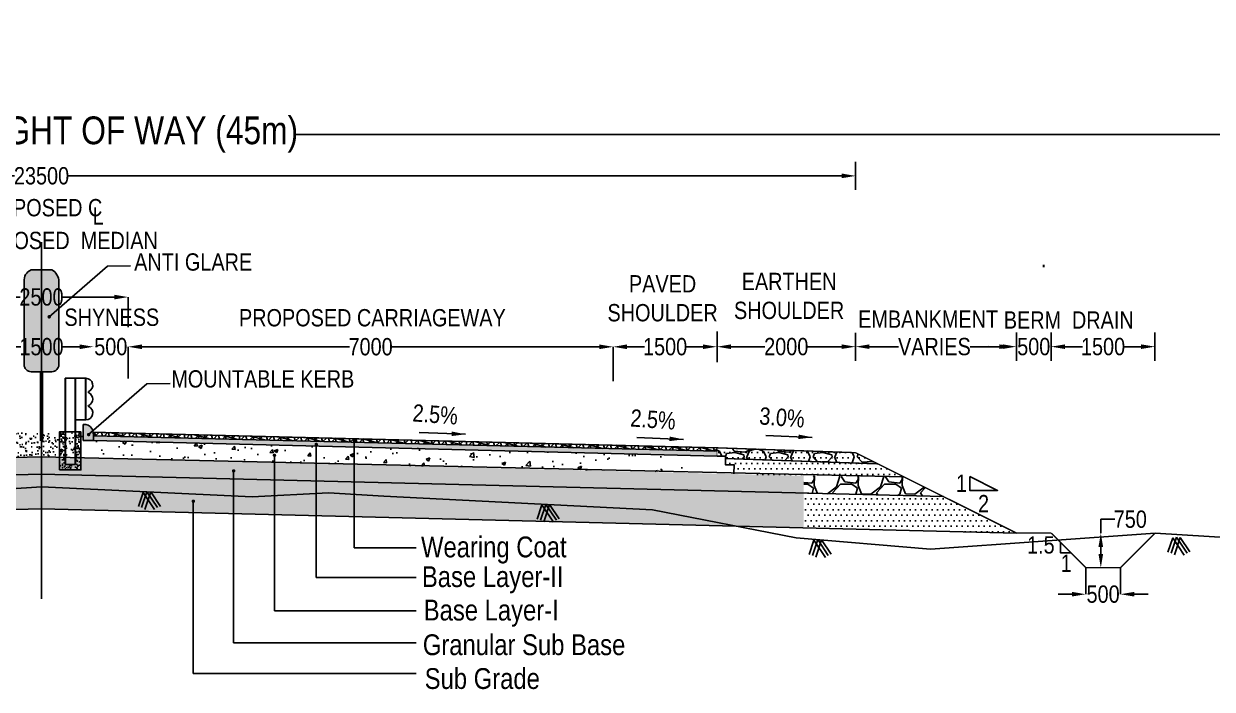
# Model space of a CAD drawing. Header units: millimetres. Extents: x 207528 to 778454, y -364692 to 101323.
# Drawn here: x 408844 to 425997, y 52941 to 62546 of the extents above; entities that cross this region are included whole.
import ezdxf

# ---------------------------------------------------------------- set-up
doc = ezdxf.new("R2010")
doc.units = ezdxf.units.MM
doc.linetypes.add('CENTER2', pattern=[28.575, 19.05, -3.175, 3.175, -3.175])
for name, color, linetype in [('Dim', 253, 'Continuous'), ('Dimension', 253, 'Continuous'), ('hatch', 253, 'Continuous')]:
    doc.layers.add(name, color=color, linetype=linetype)
doc.styles.add('Arin', font='ARIALN.TTF')
doc.styles.add('DIM', font='ARIALN.TTF', dxfattribs={"height": 250})
doc.styles.add('STRIP PLAN STYLE', font='ARIALN.TTF')
doc.dimstyles.new('DIM', dxfattribs={"dimtxt": 250, "dimasz": 200, "dimexe": 0.18, "dimexo": 0.0625, "dimgap": 0.09, "dimtad": 0, "dimtih": 1, "dimtoh": 1, "dimdec": 0, "dimzin": 0, "dimdsep": 46, "dimtxsty": 'DIM', "dimcen": 0.09, "dimclrd": 256, "dimclrt": 7, "dimadec": 0, "dimazin": 0, "dimtfac": 1, "dimtdec": 0, "dimtofl": 0, "dimtmove": 0, "dimatfit": 3, "dimfxl": 1, "dimtolj": 1, "dimtzin": 0, "dimarcsym": 0})
doc.dimstyles.new('new', dxfattribs={"dimtxt": 150, "dimasz": 150, "dimexe": 100, "dimexo": 0.1, "dimgap": 0.09, "dimtad": 0, "dimtih": 1, "dimtoh": 1, "dimdec": 0, "dimzin": 0, "dimdsep": 46, "dimtxsty": 'DIM', "dimcen": 0.09, "dimclrd": 256, "dimclrt": 252, "dimadec": 0, "dimazin": 0, "dimtfac": 1, "dimtdec": 0, "dimtofl": 0, "dimtmove": 0, "dimatfit": 3, "dimfxl": 1, "dimtolj": 1, "dimtzin": 0, "dimlwd": -1, "dimarcsym": 0})
pattern_1 = [(228.012788, (333709.134, -10397.99), (-5080, -5715), [85.4304, -8457.621]), (184.96974, (333651.984, -10461.49), (7619.999997, 635.000036), [146.6012, -14513.5122]), (132.510447, (333505.934, -10474.19), (6350.000003, -6984.999998), [103.3704, -10233.6807]), (267.27369, (333258.284, -10632.94), (635.000001, 12700), [133.501, -13216.6094]), (292.833654, (333251.934, -10766.29), (-3175, 7620), [130.9084, -12959.952]), (357.27369, (333302.734, -10886.94), (-12700, 635.000001), [133.501, -13216.6094]), (37.69424, (333436.084, -10893.289), (-8254.9999996, -6350.0000005), [176.5484, -17478.2788]), (72.255328, (333575.784, -10785.339), (4445.000001, 13969.9999996), [166.68, -16501.314]), (121.429566, (333626.584, -10626.59), (-5080.000001, 8254.9999996), [133.9532, -13261.3864]), (175.23636, (333556.734, -10512.29), (6985, -635), [152.9283, -7493.4842]), (222.397438, (333404.334, -10499.589), (-7619.9999998, -6985.0000003), [197.7695, -19579.193]), (138.814075, (333886.934, -10639.29), (-4445, 3810), [67.501, -6682.6415]), (171.469234, (333836.134, -10594.84), (8255, -1269.999999), [128.4205, -12713.6597]), (225, (333709.13, -10575.8), (-9e-14, -635), [89.8023, -808.2233]), (203.19859, (333664.68, -10499.59), (3175, 1270), [48.3603, -4787.6556]), (291.80141, (333620.23, -10518.64), (-635, 1905), [68.3914, -3351.1882]), (30.96376, (333645.63, -10582.14), (1905, 1270), [111.08, -3591.5745]), (161.56505, (333740.88, -10524.99), (1270, -635), [80.3218, -1927.7245]), (16.38954, (333251.934, -10518.64), (6350, 1905), [112.522, -11139.7067]), (70.346176, (333359.884, -10486.89), (-2540, -6985), [94.3997, -9345.554]), (293.19859, (333740.88, -10397.99), (-1270, 3175), [96.72, -4739.296]), (343.61046, (333778.984, -10486.89), (-6350, 1905), [112.522, -11139.7067]), (339.443955, (333251.934, -10912.34), (-3175, 1270), [108.5088, -5316.9336]), (294.77514, (333353.534, -10950.44), (-3175.000004, 6984.999998), [90.918, -9000.8983]), (66.80141, (333747.23, -11032.99), (1270, 3175), [96.72, -4739.296]), (17.354025, (333785.334, -10944.09), (-8255, -2540), [106.4457, -10538.094]), (69.443955, (333436.084, -11032.99), (-1270, -3175), [54.2544, -5371.188]), (101.30993, (333709.13, -11032.99), (-635, 2540), [32.3787, -3205.4987]), (165.96376, (333702.78, -11001.24), (1905, -635), [130.9084, -2487.2636]), (186.009006, (333575.784, -10969.49), (6350, 635), [121.3167, -12010.3412]), (303.69007, (333645.63, -10639.29), (-635, 1270), [91.581, -2197.944]), (353.157227, (333696.434, -10715.49), (10795, -1269.9999994), [159.8892, -15829.0023]), (60.945396, (333855.184, -10734.54), (-2540, -4445), [65.377, -6472.348]), (90, (333886.93, -10677.4), (-635, 635), [38.1, -596.9]), (120.256437, (333563.084, -10950.44), (2540, -4445), [88.2167, -8733.4852]), (48.012787, (333518.634, -10874.24), (5080, 5715), [170.8607, -8372.1905]), (0, (333632.93, -10747.24), (635, 635), [165.1, -469.9]), (325.304846, (333798.034, -10747.24), (6350.000002, -4444.999997), [100.4024, -9939.8292]), (254.0546, (333880.58, -10804.39), (-635, -2540), [92.4573, -4530.4125]), (207.645975, (333855.184, -10893.29), (-12065.0000004, -6349.999999), [150.5363, -14903.116]), (175.42608, (333721.834, -10963.14), (-8255, 635), [159.2574, -15766.4616])]
pattern_2 = [(0, (333251.934, -11032.99), (39.6875, 79.375), [0, -79.375])]

# ---------------------------------------------------------------- blocks, each defined once
blk = doc.blocks.new('*D247')
at = {"layer": 'Defpoints', "color": 0, "transparency": 16777216}
for p in [(410350, 58601), (407850, 58165), (410350, 58165)]:
    blk.add_point(p, dxfattribs=at)
at = {"layer": 'Dim', "color": 0, "lineweight": -2, "transparency": 16777216}
for p, q in [((407850, 58166), (407850, 58601)), ((410350, 58166), (410350, 58601))]:
    blk.add_line(p, q, dxfattribs=at)
at = {"layer": 'Dim', "lineweight": -2, "transparency": 16777216}
for p, q in [((408050, 58601), (408792, 58601)), ((410150, 58601), (409407, 58601))]:
    blk.add_line(p, q, dxfattribs=at)
at = {"layer": 'Dim', "transparency": 16777216}
for points in [[(408050, 58634), (408050, 58567), (407850, 58601)], [(410150, 58634), (410150, 58567), (410350, 58601)]]:
    blk.add_solid(points, dxfattribs=at)
at = {"layer": 'Dim', "color": 7, "transparency": 16777216, "insert": (409100, 58601), "char_height": 250, "attachment_point": 5, "style": 'DIM'}
blk.add_mtext('\\A1;2500', dxfattribs=at)
blk = doc.blocks.new('*D248')
at = {"layer": 'Defpoints', "color": 0, "transparency": 16777216}
for p in [(431600, 60947), (386600, 58708), (431600, 58828)]:
    blk.add_point(p, dxfattribs=at)
at = {"layer": 'Dim', "color": 0, "lineweight": -2, "transparency": 16777216}
for p, q in [((386600, 58708), (386600, 60947)), ((431600, 58828), (431600, 60947))]:
    blk.add_line(p, q, dxfattribs=at)
at = {"layer": 'Dim', "lineweight": -2, "transparency": 16777216}
for p, q in [((386800, 60947), (405427, 60947)), ((431400, 60947), (412773, 60947))]:
    blk.add_line(p, q, dxfattribs=at)
at = {"layer": 'Dim', "transparency": 16777216}
for points in [[(386800, 60980), (386800, 60914), (386600, 60947)], [(431400, 60980), (431400, 60914), (431600, 60947)]]:
    blk.add_solid(points, dxfattribs=at)
at = {"layer": 'Dim', "color": 7, "transparency": 16777216, "insert": (409100, 60947), "char_height": 400, "attachment_point": 5, "style": 'STRIP PLAN STYLE'}
blk.add_mtext('\\A1;PROPOSED RIGHT OF WAY (45m)', dxfattribs=at)
blk = doc.blocks.new('*D232')
at = {"layer": 'Defpoints', "color": 0, "transparency": 16777216}
for p in [(417350, 57883), (418849, 57884), (418849, 57884)]:
    blk.add_point(p, dxfattribs=at)
at = {"layer": 'Dim', "color": 0, "lineweight": -2, "transparency": 16777216}
for p, q in [((417350, 57883), (417350, 57883)), ((418849, 57884), (418849, 57884))]:
    blk.add_line(p, q, dxfattribs=at)
at = {"layer": 'Dim', "lineweight": -2, "transparency": 16777216}
for p, q in [((417550, 57883), (417803, 57884)), ((418649, 57884), (418396, 57884))]:
    blk.add_line(p, q, dxfattribs=at)
at = {"layer": 'Dim', "transparency": 16777216}
for points in [[(417550, 57917), (417550, 57850), (417350, 57883)], [(418649, 57917), (418649, 57851), (418849, 57884)]]:
    blk.add_solid(points, dxfattribs=at)
at = {"layer": 'Dim', "color": 7, "transparency": 16777216, "insert": (418100, 57884), "char_height": 250, "attachment_point": 5, "style": 'DIM'}
blk.add_mtext('\\A1;1500', dxfattribs=at)
blk = doc.blocks.new('*D233')
at = {"layer": 'Defpoints', "color": 0, "transparency": 16777216}
for p in [(418849, 57884), (420849, 57885), (420849, 57885)]:
    blk.add_point(p, dxfattribs=at)
at = {"layer": 'Dim', "color": 0, "lineweight": -2, "transparency": 16777216}
for p, q in [((418849, 57884), (418849, 57884)), ((420849, 57885), (420849, 57885))]:
    blk.add_line(p, q, dxfattribs=at)
at = {"layer": 'Dim', "lineweight": -2, "transparency": 16777216}
for p, q in [((419049, 57884), (419542, 57884)), ((420649, 57885), (420157, 57885))]:
    blk.add_line(p, q, dxfattribs=at)
at = {"layer": 'Dim', "transparency": 16777216}
for points in [[(419049, 57918), (419049, 57851), (418849, 57884)], [(420649, 57918), (420649, 57852), (420849, 57885)]]:
    blk.add_solid(points, dxfattribs=at)
at = {"layer": 'Dim', "color": 7, "transparency": 16777216, "insert": (419849, 57885), "char_height": 250, "attachment_point": 5, "style": 'DIM'}
blk.add_mtext('\\A1;2000', dxfattribs=at)
blk = doc.blocks.new('*D234')
at = {"layer": 'Defpoints', "color": 0, "transparency": 16777216}
for p in [(417350, 57883), (410350, 57424), (417350, 57386)]:
    blk.add_point(p, dxfattribs=at)
at = {"layer": 'Dim', "color": 0, "lineweight": -2, "transparency": 16777216}
for p, q in [((410350, 57424), (410350, 57883)), ((417350, 57386), (417350, 57883))]:
    blk.add_line(p, q, dxfattribs=at)
at = {"layer": 'Dim', "lineweight": -2, "transparency": 16777216}
for p, q in [((410550, 57883), (413545, 57883)), ((417150, 57883), (414155, 57883))]:
    blk.add_line(p, q, dxfattribs=at)
at = {"layer": 'Dim', "transparency": 16777216}
for points in [[(410550, 57917), (410550, 57850), (410350, 57883)], [(417150, 57917), (417150, 57850), (417350, 57883)]]:
    blk.add_solid(points, dxfattribs=at)
at = {"layer": 'Dim', "color": 7, "transparency": 16777216, "insert": (413850, 57883), "char_height": 250, "attachment_point": 5, "style": 'DIM'}
blk.add_mtext('\\A1;7000', dxfattribs=at)
blk = doc.blocks.new('*D235')
at = {"layer": 'Defpoints', "color": 0, "transparency": 16777216}
for p in [(409850, 57884), (409850, 57697), (410350, 57697)]:
    blk.add_point(p, dxfattribs=at)
at = {"layer": 'Dim', "lineweight": -2, "transparency": 16777216}
for p, q in [((409650, 57884), (409450, 57884)), ((410550, 57884), (410750, 57884))]:
    blk.add_line(p, q, dxfattribs=at)
at = {"layer": 'Dim', "color": 0, "lineweight": -2, "transparency": 16777216}
for p, q in [((409850, 57882), (409850, 57884)), ((410350, 57882), (410350, 57884))]:
    blk.add_line(p, q, dxfattribs=at)
at = {"layer": 'Dim', "transparency": 16777216}
for points in [[(409650, 57917), (409650, 57850), (409850, 57884)], [(410550, 57917), (410550, 57850), (410350, 57884)]]:
    blk.add_solid(points, dxfattribs=at)
at = {"layer": 'Dim', "color": 7, "transparency": 16777216, "insert": (410100, 57884), "char_height": 250, "attachment_point": 5, "style": 'DIM'}
blk.add_mtext('\\A1;500', dxfattribs=at)
blk = doc.blocks.new('*D236')
at = {"layer": 'Defpoints', "color": 0, "transparency": 16777216}
for p in [(420850, 60350), (397350, 56964), (420850, 56964)]:
    blk.add_point(p, dxfattribs=at)
at = {"layer": 'Dim', "color": 0, "lineweight": -2, "transparency": 16777216}
for p, q in [((397350, 60349), (397350, 60351)), ((420850, 60349), (420850, 60351))]:
    blk.add_line(p, q, dxfattribs=at)
at = {"layer": 'Dim', "lineweight": -2, "transparency": 16777216}
for p, q in [((397550, 60350), (408712, 60350)), ((420650, 60350), (409487, 60350))]:
    blk.add_line(p, q, dxfattribs=at)
at = {"layer": 'Dim', "transparency": 16777216}
for points in [[(397550, 60384), (397550, 60317), (397350, 60350)], [(420650, 60384), (420650, 60317), (420850, 60350)]]:
    blk.add_solid(points, dxfattribs=at)
at = {"layer": 'Dim', "color": 7, "transparency": 16777216, "insert": (409100, 60350), "char_height": 250, "attachment_point": 5, "style": 'DIM'}
blk.add_mtext('\\A1;23500', dxfattribs=at)
blk = doc.blocks.new('*D238')
at = {"layer": 'Defpoints', "color": 0, "transparency": 16777216}
for p in [(408350, 57884), (408350, 57698), (409850, 57697)]:
    blk.add_point(p, dxfattribs=at)
at = {"layer": 'Dim', "color": 0, "lineweight": -2, "transparency": 16777216}
for p, q in [((408350, 57883), (408350, 57885)), ((409850, 57882), (409850, 57884))]:
    blk.add_line(p, q, dxfattribs=at)
at = {"layer": 'Dim', "lineweight": -2, "transparency": 16777216}
for p, q in [((408550, 57884), (408804, 57884)), ((409650, 57884), (409396, 57884))]:
    blk.add_line(p, q, dxfattribs=at)
at = {"layer": 'Dim', "transparency": 16777216}
for points in [[(408550, 57918), (408550, 57851), (408350, 57884)], [(409650, 57917), (409650, 57850), (409850, 57884)]]:
    blk.add_solid(points, dxfattribs=at)
at = {"layer": 'Dim', "color": 7, "transparency": 16777216, "insert": (409100, 57884), "char_height": 250, "attachment_point": 5, "style": 'DIM'}
blk.add_mtext('\\A1;1500', dxfattribs=at)
blk = doc.blocks.new('*D258')
at = {"layer": 'Defpoints', "color": 0, "transparency": 16777216}
for p in [(424172, 54694), (424672, 54694), (424172, 54312)]:
    blk.add_point(p, dxfattribs=at)
at = {"layer": 'Dim', "color": 0, "lineweight": -2, "transparency": 16777216}
for p, q in [((424172, 54694), (424172, 54312)), ((424672, 54694), (424672, 54312))]:
    blk.add_line(p, q, dxfattribs=at)
at = {"layer": 'Dim', "lineweight": -2, "transparency": 16777216}
for p, q in [((423972, 54312), (423772, 54312)), ((424872, 54312), (425072, 54312))]:
    blk.add_line(p, q, dxfattribs=at)
at = {"layer": 'Dim', "transparency": 16777216}
for points in [[(423972, 54346), (423972, 54279), (424172, 54312)], [(424872, 54346), (424872, 54279), (424672, 54312)]]:
    blk.add_solid(points, dxfattribs=at)
at = {"layer": 'Dim', "color": 7, "transparency": 16777216, "insert": (424422, 54312), "char_height": 250, "attachment_point": 5, "style": 'DIM'}
blk.add_mtext('\\A1;500', dxfattribs=at)
blk = doc.blocks.new('*D250')
at = {"layer": 'Defpoints', "color": 0, "transparency": 16777216}
for p in [(423671, 57885), (425171, 57885), (425171, 57885)]:
    blk.add_point(p, dxfattribs=at)
at = {"layer": 'Dim', "color": 0, "lineweight": -2, "transparency": 16777216}
for p, q in [((423671, 57885), (423671, 57885)), ((425171, 57885), (425171, 57885))]:
    blk.add_line(p, q, dxfattribs=at)
at = {"layer": 'Dim', "lineweight": -2, "transparency": 16777216}
for p, q in [((423871, 57885), (424124, 57885)), ((424971, 57885), (424717, 57885))]:
    blk.add_line(p, q, dxfattribs=at)
at = {"layer": 'Dim', "transparency": 16777216}
for points in [[(423871, 57918), (423871, 57852), (423671, 57885)], [(424971, 57918), (424971, 57852), (425171, 57885)]]:
    blk.add_solid(points, dxfattribs=at)
at = {"layer": 'Dim', "color": 7, "transparency": 16777216, "insert": (424421, 57885), "char_height": 250, "attachment_point": 5, "style": 'DIM'}
blk.add_mtext('\\A1;1500', dxfattribs=at)
blk = doc.blocks.new('*D252')
at = {"layer": 'Defpoints', "color": 0, "transparency": 16777216}
for p in [(420849, 57885), (423124, 57885), (423124, 57885)]:
    blk.add_point(p, dxfattribs=at)
at = {"layer": 'Dim', "color": 0, "lineweight": -2, "transparency": 16777216}
for p, q in [((420849, 57885), (420849, 57885)), ((423124, 57885), (423124, 57885))]:
    blk.add_line(p, q, dxfattribs=at)
at = {"layer": 'Dim', "lineweight": -2, "transparency": 16777216}
for p, q in [((421049, 57885), (421470, 57885)), ((422924, 57885), (422504, 57885))]:
    blk.add_line(p, q, dxfattribs=at)
at = {"layer": 'Dim', "transparency": 16777216}
for points in [[(421049, 57918), (421049, 57852), (420849, 57885)], [(422924, 57918), (422924, 57852), (423124, 57885)]]:
    blk.add_solid(points, dxfattribs=at)
at = {"layer": 'Dim', "color": 7, "transparency": 16777216, "insert": (421987, 57885), "char_height": 250, "attachment_point": 5, "style": 'DIM'}
blk.add_mtext('\\A1;VARIES', dxfattribs=at)
blk = doc.blocks.new('*D253')
at = {"layer": 'Defpoints', "color": 0, "transparency": 16777216}
for p in [(423171, 57885), (423171, 57885), (423671, 57885)]:
    blk.add_point(p, dxfattribs=at)
at = {"layer": 'Dimension', "lineweight": -2, "transparency": 16777216}
for p, q in [((422971, 57885), (422771, 57886)), ((423871, 57885), (424071, 57885))]:
    blk.add_line(p, q, dxfattribs=at)
at = {"layer": 'Dimension', "color": 0, "lineweight": -2, "transparency": 16777216}
for p, q in [((423171, 57885), (423171, 57885)), ((423671, 57885), (423671, 57885))]:
    blk.add_line(p, q, dxfattribs=at)
at = {"layer": 'Dimension', "transparency": 16777216}
for points in [[(422971, 57919), (422971, 57852), (423171, 57885)], [(423871, 57918), (423871, 57852), (423671, 57885)]]:
    blk.add_solid(points, dxfattribs=at)
at = {"layer": 'Dimension', "color": 7, "transparency": 16777216, "insert": (423421, 57885), "char_height": 250, "attachment_point": 5, "style": 'DIM'}
blk.add_mtext('\\A1;500', dxfattribs=at)
blk = doc.blocks.new('thrie pole')
at = {"true_color": 0x939598}
h = blk.add_hatch(dxfattribs=at)
h.set_pattern_fill('AR-CONC', color=252, scale=0.7)
h.paths.add_polyline_path([(1314319, 54509), (1314169, 54509), (1314169, 54977), (1314089, 54977), (1314089, 54429), (1314399, 54429), (1314399, 54977), (1314319, 54977)])
for points in [[(1314019, 55151), (1314019, 55751)], [(1314019, 55351), (1314019, 55751)], [(1314019, 55751), (1314319, 55751)], [(1314024, 55151), (1314024, 55751)], [(1314024, 55351), (1314024, 55751)], [(1314169, 54509), (1314169, 55751)], [(1314174, 54509), (1314174, 55751)], [(1314314, 54509), (1314314, 55751)], [(1314319, 54509), (1314319, 55751)], [(1314169, 55151), (1314019, 55151)], [(1314174, 54509), (1314169, 54509)], [(1314169, 54509), (1314319, 54509)]]:
    blk.add_lwpolyline(points)
blk.add_lwpolyline([(1314399, 54429), (1314089, 54429), (1314089, 54977), (1314399, 54977)], close=True)
for centre, radius, start, end in [((1314019, 55651), 100, 90, 245.38), ((1314019, 55451), 100, 114.62, 245.38), ((1313973, 55551), 10, 294.62, 65.38), ((1314019, 55251), 100, 114.62, 270), ((1313973, 55351), 10, 294.62, 65.38)]:
    blk.add_arc(centre, radius, start, end)
blk = doc.blocks.new('*D308')
at = {"lineweight": -2, "transparency": 16777216}
for p, q in [((424389, 55194), (424389, 55394)), ((424389, 55394), (424589, 55394)), ((424389, 54894), (424389, 54994))]:
    blk.add_line(p, q, dxfattribs=at)
at = {"color": 0, "lineweight": -2, "transparency": 16777216}
for p, q in [((424389, 55194), (424389, 55194)), ((424389, 54694), (424389, 54694))]:
    blk.add_line(p, q, dxfattribs=at)
at = {"transparency": 16777216}
for points in [[(424355, 54994), (424422, 54994), (424389, 55194)], [(424355, 54894), (424422, 54894), (424389, 54694)]]:
    blk.add_solid(points, dxfattribs=at)
at = {"layer": 'Defpoints', "color": 0, "transparency": 16777216}
for p in [(424389, 55194), (424389, 55194), (424389, 54694)]:
    blk.add_point(p, dxfattribs=at)
at = {"color": 7, "transparency": 16777216, "insert": (424814, 55394), "char_height": 250, "attachment_point": 5, "style": 'DIM'}
blk.add_mtext('\\A1;750', dxfattribs=at)

msp = doc.modelspace()

# ---------------------------------------------------------------- hatches: boundary and pattern name
h = msp.add_hatch()
h.set_pattern_fill('AR-SAND', color=45, scale=2.5)
h.set_pattern_definition([(37.5, (-25000, -11655.59), (-4.000078, 122.35331), [0, -96.52, 0, -107.95, 0, -103.1875]), (7.5, (-25000, -11655.59), (112.38082, 179.206275), [0, -52.07, 0, -86.995, 0, -33.3375]), (327.5, (-25078.1, -11655.59), (197.748093, 0.359296), [0, -31.75, 0, -114.3, 0, -149.225]), (317.5, (-25078.1, -11655.59), (190.88911, 55.73233), [0, -15.875, 0, -74.93, 0, -85.725])])
h.paths.add_polyline_path([(408498.3, 56646.7), (409703.2, 56646.7), (409697.6, 56282.4), (409099.7, 56296.3), (408504, 56282.5)])
at = {"true_color": 0x939598}
h = msp.add_hatch(color=252, dxfattribs=at)
h.dxf.hatch_style = 1
edge = h.paths.add_edge_path()
edge.add_line((409741.4, 56762.1), (409703.3, 56762.1))
edge.add_line((409703.3, 56762.1), (409703.2, 56531.4))
edge.add_line((409703.2, 56531.4), (409849.8, 56530.1))
edge.add_line((409849.8, 56530.1), (409849.9, 56557.1))
edge.add_line((409849.9, 56557.1), (409850, 56557.1))
edge.add_line((409850, 56557.1), (409850.4, 56609.3))
edge.add_line((409850.4, 56609.3), (409841.2, 56673.5))
edge.add_arc((409721.5, 56639.1), 124.6, 16.03683, 80.82338)
h = msp.add_hatch()
h.set_pattern_fill('GOST_GLASS', color=41, scale=5)
h.set_pattern_definition([(45, (331251.372, -10980.428), (42.426407, -4e-15), [25, -35]), (45, (331261.98, -10980.428), (42.426407, -4e-15), [10, -50]), (45, (331251.372, -10969.822), (42.426407, -4e-15), [10, -50])])
h.paths.add_polyline_path([(409849.8, 56600.2), (409849.8, 56530.1), (418849.7, 56305.1), (418850.5, 56375.1)])
at = {"layer": 'Dim'}
h = msp.add_hatch(color=124, dxfattribs=at)
h.dxf.hatch_style = 1
edge = h.paths.add_edge_path()
edge.add_line((409349.7, 57624.1), (409349.7, 58824.1))
edge.add_arc((409157.5, 58825.7), 192.2, 359.51681, 421.33401)
edge.add_line((409249.7, 58994.4), (408949.7, 58994.4))
edge.add_arc((409012.5, 58843), 163.9, 112.53079, 186.6184)
edge.add_line((408849.7, 58824.1), (408849.7, 57624.1))
edge.add_arc((408949.7, 57624.1), 100, 180, 270)
edge.add_line((408949.7, 57524.1), (409249.7, 57524.1))
edge.add_arc((409249.7, 57624.1), 100, 270, 360)
h = msp.add_hatch(dxfattribs=at)
h.set_pattern_fill('AR-CONC', color=256, scale=3)
h.set_pattern_definition([(50, (331251.37, -10980.43), (546.554, -47.8173), [57.15, -628.65]), (355, (331251.4, -10980.43), (-105.7303, 573.1705), [45.72, -502.9218]), (100.45144, (331296.9, -10984.4), (440.8237, 525.3533), [48.57, -534.2707]), (46.1842, (331251.4, -10828), (813.237, -126.127), [85.725, -942.975]), (96.63556, (331319.14, -10838.5), (712.2124, 742.2784), [72.855, -801.407]), (351.18415, (331251.4, -10828), (712.2124, 742.2784), [68.58, -754.379]), (21, (331327.57, -10866.13), (454.8432, -306.7956), [57.15, -628.65]), (326, (331327.6, -10866.13), (185.406, 552.564), [45.72, -502.92]), (71.45144, (331365.5, -10891.7), (640.2493, 245.7683), [48.57, -534.2698]), (37.5, (331251.37, -10980.43), (9.2658, 253.6651), [0, -496.824, 0, -510.54, 0, -504.825]), (7.5, (331251.37, -10980.43), (200.459, 300.5417), [0, -291.084, 0, -485.394, 0, -192.405]), (327.5, (331081.45, -10980.43), (406.7718, -17.18623), [0, -190.5, 0, -594.36, 0, -788.67]), (317.5, (331005.25, -10980.43), (444.3875, 76.2795), [0, -247.65, 0, -394.716, 0, -560.07])])
h.paths.add_polyline_path([(409849.8, 56530.4), (409849.8, 56280.5), (418340.9, 56073.8), (418344.1, 56195.8), (418219.1, 56198.9), (418219.1, 56323.9)])
at = {"layer": 'hatch'}
h = msp.add_hatch(dxfattribs=at)
h.set_pattern_fill('NET3', color=256, scale=30, angle=45)
h.set_pattern_definition([(45, (331251.37, -10980.43), (-67.35192, 67.35192), []), (105, (331251.37, -10980.43), (-92.004435, -24.65251), []), (165, (331251.37, -10980.43), (-24.65251, -92.004435), [])])
h.paths.add_polyline_path([(409849.8, 56650.2), (409849.8, 56600.2), (418849.7, 56375.2), (418849.7, 56425.2)])
h = msp.add_hatch(dxfattribs=at)
h.set_pattern_fill('GRAVEL', color=11, scale=25)
h.set_pattern_definition(pattern_1)
h.paths.add_polyline_path([(409099.7, 56046.2), (409099.7, 56230.5), (405551.9, 56060.7), (401675.8, 56087.2), (399286.5, 55981.1), (398099.7, 55963.8), (398099.7, 55771.2)])
h.paths.add_polyline_path([(409099.7, 56230.5), (409099.7, 56296.3), (398099.7, 56021.3), (398099.7, 55963.8), (399286.5, 55981.1), (401675.8, 56087.2), (405551.9, 56060.7)])
h = msp.add_hatch(dxfattribs=at)
h.set_pattern_fill('GRAVEL', color=11, scale=25)
h.set_pattern_definition(pattern_1)
h.paths.add_polyline_path([(409099.7, 56046.2), (409099.7, 56230.5), (412647.5, 56060.7), (416523.5, 56087.2), (418912.8, 55981.1), (420099.7, 55963.8), (420099.7, 55771.2)])
h.paths.add_polyline_path([(409099.7, 56230.5), (409099.7, 56296.3), (420099.7, 56021.3), (420099.7, 55963.8), (418912.8, 55981.1), (416523.5, 56087.2), (412647.5, 56060.7)])
h = msp.add_hatch(dxfattribs=at)
h.set_pattern_fill('DOTS', scale=50)
h.set_pattern_definition([(0, (332001.415, -20555.835), (39.6875, 79.375), [0, -79.375])])
h.paths.add_polyline_path([(420849.7, 56355.2), (418849.7, 56425.2), (418849.2, 56425.2), (418849.2, 56305.1), (418849.8, 56305), (418969.8, 56305), (418969.8, 56180), (419094.8, 56180), (419091.5, 56048.9), (421587.2, 55986.5)])
h = msp.add_hatch(dxfattribs=at)
h.set_pattern_fill('GRAVEL', color=11, scale=25)
h.set_pattern_definition([(228.012788, (71257.26, -11020.59), (-5080.0000004, -5714.9999996), [85.4304, -8457.6209]), (184.969741, (71200.112, -11084.088), (7619.999997, 635.0000362), [146.6012, -14513.5122]), (132.510447, (71054.06, -11096.788), (6350.0000027, -6984.9999976), [103.3704, -10233.6807]), (267.273689, (70806.412, -11255.538), (635.0000013, 12700), [133.5011, -13216.6094]), (292.833654, (70800.062, -11388.888), (-3175.0000003, 7620), [130.9084, -12959.9519]), (357.273689, (70850.862, -11509.538), (-12700, 635.0000013), [133.5011, -13216.6094]), (37.6942405, (70984.212, -11515.888), (-8254.9999996, -6350.0000005), [176.5484, -17478.2788]), (72.255328, (71123.912, -11407.938), (4445.0000012, 13969.9999996), [166.6799, -16501.3142]), (121.429566, (71174.712, -11249.188), (-5080.0000007, 8254.9999996), [133.9532, -13261.3864]), (175.236358, (71104.86, -11134.89), (6985, -635.000001), [152.9283, -7493.4842]), (222.397438, (70952.462, -11122.188), (-7619.9999998, -6985.0000003), [197.7695, -19579.1931]), (138.814075, (71435.06, -11261.89), (-4445, 3810), [67.5011, -6682.6415]), (171.469234, (71384.262, -11217.438), (8255.0000002, -1269.9999986), [128.4205, -12713.6597]), (225, (71257.26, -11198.4), (-9e-14, -635), [89.8023, -808.2233]), (203.19859, (71212.81, -11122.19), (3175, 1270), [48.3603, -4787.6556]), (291.80141, (71168.36, -11141.24), (-635, 1905), [68.3914, -3351.1882]), (30.963757, (71193.76, -11204.74), (1905, 1270), [111.0799, -3591.5745]), (161.56505, (71289.01, -11147.59), (1270, -635), [80.3218, -1927.7245]), (16.38954, (70800.06, -11141.238), (6350, 1905), [112.522, -11139.7067]), (70.346176, (70908.01, -11109.49), (-2540, -6985), [94.3997, -9345.5539]), (293.19859, (71289.01, -11020.59), (-1270, 3175), [96.72, -4739.2959]), (343.61046, (71327.11, -11109.488), (-6350, 1904.9999996), [112.522, -11139.7067]), (339.443955, (70800.06, -11534.94), (-3175, 1270), [108.5088, -5316.9336]), (294.77514, (70901.66, -11573.04), (-3175.000004, 6984.9999983), [90.918, -9000.8983]), (66.80141, (71295.36, -11655.59), (1270, 3175), [96.72, -4739.2959]), (17.354025, (71333.46, -11566.688), (-8255, -2540.0000005), [106.4457, -10538.094]), (69.443955, (70984.21, -11655.59), (-1270, -3175), [54.2544, -5371.188]), (101.309932, (71257.26, -11655.59), (-635, 2540), [32.3787, -3205.4987]), (165.963757, (71250.91, -11623.84), (1905, -635), [130.9084, -2487.2636]), (186.009006, (71123.91, -11592.088), (6350, 635.0000003), [121.3167, -12010.3412]), (303.69007, (71193.76, -11261.89), (-635, 1270), [91.581, -2197.9441]), (353.1572266, (71244.562, -11338.088), (10795, -1269.9999994), [159.8892, -15829.0023]), (60.945396, (71403.31, -11357.14), (-2540, -4445), [65.3771, -6472.3481]), (90, (71435.06, -11300), (-635, 635), [38.1, -596.9]), (120.256437, (71111.21, -11573.04), (2539.9999997, -4445), [88.2167, -8733.4852]), (48.012787, (71066.76, -11496.84), (5080.0000004, 5714.9999996), [170.8607, -8372.1905]), (0, (71181.06, -11369.84), (635, 635), [165.1, -469.9]), (325.304846, (71346.16, -11369.84), (6350.0000024, -4444.9999966), [100.4024, -9939.8292]), (254.054604, (71428.71, -11426.99), (-635, -2540), [92.4573, -4530.4125]), (207.645975, (71403.312, -11515.888), (-12065.0000004, -6349.9999992), [150.5363, -14903.1161]), (175.426079, (71269.962, -11585.738), (-8255, 635), [159.2574, -15766.4616])])
h.paths.add_polyline_path([(418969.8, 56305), (418849.2, 56305), (418849.2, 56425.2), (418849.7, 56425.2), (420849.7, 56355.2), (421172.6, 56193.8), (418969.8, 56270.9)])
h = msp.add_hatch(dxfattribs=at)
h.set_pattern_fill('DOTS', color=25, scale=50)
h.set_pattern_definition(pattern_2)
h.paths.add_polyline_path([(409099.7, 56046.2), (398099.7, 55771.2), (398099.7, 55271), (409099.7, 55546)])
h = msp.add_hatch(dxfattribs=at)
h.set_pattern_fill('DOTS', color=25, scale=50)
h.set_pattern_definition(pattern_2)
h.paths.add_polyline_path([(409099.7, 56046.2), (420099.7, 55771.2), (420099.7, 55271), (409099.7, 55546)])
h = msp.add_hatch(dxfattribs=at)
h.set_pattern_fill('GRAVEL', color=11, scale=25)
h.set_pattern_definition([(228.012788, (333708.51, -19954.53), (-5080, -5715), [85.4304, -8457.621]), (184.96974, (333651.362, -20018.03), (7619.999997, 635.000036), [146.6012, -14513.5122]), (132.510447, (333505.312, -20030.73), (6350.000003, -6984.999998), [103.3704, -10233.6807]), (267.27369, (333257.662, -20189.48), (635.000001, 12700), [133.501, -13216.6094]), (292.833654, (333251.312, -20322.83), (-3175, 7620), [130.9084, -12959.952]), (357.27369, (333302.112, -20443.48), (-12700, 635.000001), [133.501, -13216.6094]), (37.69424, (333435.462, -20449.83), (-8254.9999996, -6350.0000005), [176.5484, -17478.2788]), (72.255328, (333575.162, -20341.88), (4445.000001, 13969.9999996), [166.68, -16501.314]), (121.429566, (333625.962, -20183.13), (-5080.000001, 8254.9999996), [133.9532, -13261.3864]), (175.23636, (333556.11, -20068.83), (6985, -635), [152.9283, -7493.4842]), (222.397438, (333403.712, -20056.13), (-7619.9999998, -6985.0000003), [197.7695, -19579.193]), (138.814075, (333886.31, -20195.83), (-4445, 3810), [67.501, -6682.6415]), (171.469234, (333835.512, -20151.38), (8255, -1269.9999986), [128.4205, -12713.6597]), (225, (333708.5, -20132.33), (-9e-14, -635), [89.8023, -808.2233]), (203.19859, (333664.06, -20056.13), (3175, 1270), [48.3603, -4787.6556]), (291.80141, (333619.61, -20075.18), (-635, 1905), [68.3914, -3351.1882]), (30.96376, (333645.01, -20138.68), (1905, 1270), [111.08, -3591.5745]), (161.56505, (333740.26, -20081.53), (1270, -635), [80.3218, -1927.7245]), (16.38954, (333251.312, -20075.18), (6350, 1905), [112.522, -11139.7067]), (70.346176, (333359.26, -20043.43), (-2540, -6985), [94.3997, -9345.554]), (293.19859, (333740.26, -19954.53), (-1270, 3175), [96.72, -4739.296]), (343.61046, (333778.362, -20043.43), (-6350, 1905), [112.522, -11139.7067]), (339.443955, (333251.31, -20468.88), (-3175, 1270), [108.5088, -5316.9336]), (294.77514, (333352.91, -20506.98), (-3175.000004, 6984.999998), [90.918, -9000.8983]), (66.80141, (333746.61, -20589.53), (1270, 3175), [96.72, -4739.296]), (17.354025, (333784.712, -20500.63), (-8255, -2540), [106.4457, -10538.094]), (69.443955, (333435.46, -20589.53), (-1270, -3175), [54.2544, -5371.188]), (101.30993, (333708.51, -20589.53), (-635, 2540), [32.3787, -3205.4987]), (165.96376, (333702.16, -20557.78), (1905, -635), [130.9084, -2487.2636]), (186.009006, (333575.162, -20526.03), (6350, 635), [121.3167, -12010.3412]), (303.69007, (333645.01, -20195.83), (-635, 1270), [91.581, -2197.944]), (353.157227, (333695.812, -20272.03), (10795, -1269.9999994), [159.8892, -15829.0023]), (60.945396, (333854.56, -20291.08), (-2540, -4445), [65.377, -6472.348]), (90, (333886.3, -20233.9), (-635, 635), [38.1, -596.9]), (120.256437, (333562.46, -20506.98), (2540, -4445), [88.2167, -8733.4852]), (48.012787, (333518.01, -20430.78), (5080, 5715), [170.8607, -8372.1905]), (0, (333632.3, -20303.8), (635, 635), [165.1, -469.9]), (325.304846, (333797.41, -20303.78), (6350.000002, -4444.999997), [100.4024, -9939.8292]), (254.0546, (333879.96, -20360.93), (-635, -2540), [92.4573, -4530.4125]), (207.645975, (333854.562, -20449.83), (-12065.0000004, -6349.999999), [150.5363, -14903.116]), (175.426079, (333721.212, -20519.68), (-8255, 635), [159.2574, -15766.4616])])
h.paths.add_polyline_path([(421543.3, 56008.5), (420100.3, 56021.2), (420100.3, 55771.2), (422119, 55720.7)])
h = msp.add_hatch(dxfattribs=at)
h.set_pattern_fill('DOTS', color=25, scale=50)
h.set_pattern_definition([(0, (333251.31, -20589.53), (39.6875, 79.375), [0, -79.375])])
h.paths.add_polyline_path([(422119, 55720.7), (420100.3, 55771.2), (420100.3, 55271), (423172.2, 55194.2)])

# ---------------------------------------------------------------- linework, layer by layer
at = {"color": 1, "linetype": 'CENTER2', "ltscale": 0.5}
msp.add_lwpolyline([(409099.7, 54244), (409099.7, 59392.9)], dxfattribs=at)
msp.add_lwpolyline([(409703.3, 56762.1), (409741.4, 56762.1, -0.2904632), (409841.2, 56673.5), (409850.4, 56609.3), (409849.8, 56530.1), (409703.2, 56531.4)], format="xyb", close=True)
for points, const_width in [([(418099, 56444.1), (409849.8, 56650.3)], 20), ([(418849.7, 56425.2), (409849.8, 56650.2)], 20), ([(418849.7, 56425.2), (420849.7, 56355.2)], 20), ([(418849.2, 56425.1), (418849.2, 56305)], 10), ([(418969.8, 56270.9), (421172.6, 56193.8)], 20), ([(420849.7, 56355.2), (423172.2, 55194.2)], 20), ([(423172.2, 55194.2), (423672.2, 55194.2)], 20), ([(423672.2, 55194.2), (424172.2, 54694.2)], 20), ([(425171.2, 55194.2), (424672.2, 54694.2)], 20), ([(424172.2, 54694.2), (424672.2, 54694.2)], 20)]:
    msp.add_lwpolyline(points, dxfattribs=dict(const_width=const_width))
for points in [[(418849.7, 56375.2), (409849.8, 56600.2)], [(418849.7, 56305.1), (409849.8, 56530.1)], [(396656, 56008.5), (409099.7, 56296.3)], [(421543.3, 56008.5), (409099.7, 56296.3)], [(418849.8, 56305), (418969.8, 56305)], [(418969.8, 56305), (418969.8, 56180), (419094.8, 56180), (419091.5, 56048.9)], [(396080.4, 55720.7), (409099.7, 56046.2)], [(422119, 55720.7), (409099.7, 56046.2)], [(395027.2, 55194.2), (409099.7, 55546)], [(423172.2, 55194.2), (409099.7, 55546)]]:
    msp.add_lwpolyline(points)
at = {"layer": 'Dim'}
for points in [[(420849.2, 60148), (420849.2, 60553.2)], [(418849.4, 57663.8), (418849.4, 58103.8)], [(420848.8, 57681.2), (420848.8, 58086.4)], [(423170.7, 57682.9), (423170.7, 58088.1)], [(423670.7, 57682.4), (423670.7, 58087.6)], [(425170.2, 57682.8), (425170.2, 58088)], [(410565.9, 55781.9), (410497.9, 55577.3)], [(410621.1, 55789.5), (410545.4, 55561.6)], [(410565.9, 55781.9), (410733, 55533.6)], [(410676, 55787.7), (410592.5, 55536.5)], [(410621.1, 55789.5), (410774.5, 55561.5)], [(410676, 55787.7), (410815.7, 55580.1)], [(416322.6, 55601.3), (416254.7, 55396.7)], [(416377.8, 55608.8), (416302.1, 55380.9)], [(416322.6, 55601.3), (416489.8, 55352.9)], [(416432.7, 55607), (416349.3, 55355.8)], [(416377.8, 55608.8), (416531.3, 55380.9)], [(416432.7, 55607), (416572.4, 55399.4)], [(420247.4, 55092.1), (420179.4, 54887.5)], [(420302.6, 55099.7), (420226.9, 54871.8)], [(420247.4, 55092.1), (420414.5, 54843.8)], [(420357.5, 55097.9), (420274, 54846.7)], [(420302.6, 55099.7), (420456, 54871.7)], [(420357.5, 55097.9), (420497.2, 54890.3)], [(425426.2, 55126), (425358.2, 54921.4)], [(425481.4, 55133.6), (425405.7, 54905.7)], [(425426.2, 55126), (425593.3, 54877.7)], [(425536.3, 55131.8), (425452.8, 54880.6)], [(425481.4, 55133.6), (425634.8, 54905.6)], [(425536.3, 55131.8), (425676, 54924.2)]]:
    msp.add_lwpolyline(points, dxfattribs=at)
msp.add_lwpolyline([(409349.7, 57624.1), (409349.7, 58824.1, 0.2764658), (409249.7, 58994.4), (408949.7, 58994.4, 0.3350205), (408849.7, 58824.1), (408849.7, 57624.1, 0.4142136), (408949.7, 57524.1), (409249.7, 57524.1, 0.4142136)], format="xyb", close=True, dxfattribs=at)
at = {"layer": 'Dim', "color": 7, "const_width": 50}
msp.add_lwpolyline([(409099.7, 57524.1), (409099.7, 56524.1)], dxfattribs=at)
at = {"layer": 'Dim'}
for points in [[(422497.9, 56011.2), (422497.9, 55811.2), (422897.9, 55811.2)], [(423805.8, 55060.6), (423805.8, 54910.6), (423955.8, 54910.6)]]:
    msp.add_lwpolyline(points, close=True, dxfattribs=at)
at = {"layer": 'Dimension', "linetype": 'Continuous', "ltscale": 10, "flags": 128}
for points in [[(386599.7, 55345.4), (386712, 55345.4), (387802.3, 54870.8), (393028.2, 55194.2), (396268.6, 54960.8), (398208.5, 55126.3), (400159.1, 55322.5), (403632.4, 55561.5), (405998.1, 55645.6), (408145.7, 55798.4), (409099.7, 55860.9)], [(431599.7, 55345.4), (431487.4, 55350.9), (430397, 54870.8), (425171.2, 55194.2), (421930.8, 54960.8), (419990.9, 55126.3), (417919.5, 55529.4), (414042.2, 55729.2), (413242.3, 55773.6), (412142.5, 55718.1), (409099.7, 55860.9)]]:
    msp.add_lwpolyline(points, dxfattribs=at)

# ---------------------------------------------------------------- block references
at = {"xscale": -1}
msp.add_blockref('thrie pole', (1723758.4, 1677.5), dxfattribs=at)

# ---------------------------------------------------------------- texts
at = {"color": 252, "ltscale": 0.1, "insert": (423524.7, 59032.2), "char_height": 246.2, "attachment_point": 7, "style": 'Arin'}
msp.add_mtext('.', dxfattribs=at)
at = {"layer": 'Dim', "char_height": 250, "attachment_point": 5, "style": 'DIM'}
for s, insert in [('PROPOSED C', (409022.8, 59889.7)), ('L', (409917.6, 59771.7)), ('PROPOSED  MEDIAN', (409331.3, 59416.2)), ('PAVED \\PSHOULDER', (418064, 58582)), ('EARTHEN \\PSHOULDER', (419890, 58615.7)), ('SHYNESS', (410114.7, 58308.1)), ('PROPOSED CARRIAGEWAY', (413875.5, 58300.9)), ('BERM', (423402.5, 58270.3)), ('DRAIN', (424417.9, 58270.1)), ('1', (422377.3, 55914)), ('2', (422696.4, 55619.3)), ('1.5', (423523.4, 55022.4)), ('1', (423889.9, 54760))]:
    msp.add_mtext_dynamic_manual_height_columns(s, width=5325.312, gutter_width=1250, heights=[0], dxfattribs=dict(at, insert=insert))
at = {"layer": 'Dim', "char_height": 250, "width": 5325.312, "attachment_point": 5, "style": 'DIM'}
for s, insert in [('ANTI GLARE ', (411289.2, 59105.8)), ('\\A1;EMBANKMENT', (421896.6, 58282.3)), ('MOUNTABLE KERB ', (412293.9, 57418.4))]:
    msp.add_mtext(s, dxfattribs=dict(at, insert=insert))
at = {"layer": 'Dim', "char_height": 250, "attachment_point": 5, "rotation": 355.78636, "style": 'DIM'}
for s, insert in [('2.5%', (414783.2, 56906.3)), ('2.5%', (417926.9, 56833.4)), ('3.0%', (419787.9, 56862.6))]:
    msp.add_mtext_dynamic_manual_height_columns(s, width=5325.312, gutter_width=1250, heights=[0], dxfattribs=dict(at, insert=insert))
at = {"layer": 'Dimension', "color": 7, "char_height": 300, "attachment_point": 4, "style": 'DIM'}
for s, insert in [('\\A1;Wearing Coat  ', (414577.3, 54949.3)), ('\\A1;Base Layer-II', (414590.2, 54520.6)), ('\\A1;Base Layer-I', (414616.9, 54037.7)), ('\\A1;Granular Sub Base ', (414603.5, 53580.9)), ('\\A1;Sub Grade', (414630.7, 53093))]:
    msp.add_mtext(s, dxfattribs=dict(at, insert=insert))

# ---------------------------------------------------------------- dimensions: what is measured, and where the dimension line sits
dim = msp.add_aligned_dim(p1=(424388.8, 54694.2), p2=(424388.8, 55194.2), distance=0, text='750', dimstyle='DIM', override={"dimfxl": 1.25, "dimfxlon": 1})
dim.commit()
dim.dimension.update_dxf_attribs({"geometry": '*D308', "text_midpoint": (424814.2, 55394.2)})
at = {"layer": 'Dim'}
dim = msp.add_linear_dim(base=(431599.7, 60947.1), p1=(386599.7, 58708.4), p2=(431599.7, 58828), text='PROPOSED RIGHT OF WAY (45m)', dimstyle='DIM', override={"dimtxt": 400, "dimtxsty": 'STRIP PLAN STYLE'}, dxfattribs=at)
dim.commit()
dim.dimension.update_dxf_attribs({"geometry": '*D248', "text_midpoint": (409100.3, 60947.1), "dimtype": 160})
dim = msp.add_linear_dim(base=(420849.7, 60350.4), p1=(397349.6, 56964), p2=(420849.7, 56964), dimstyle='DIM', override={"dimfxl": 1.25, "dimfxlon": 1}, dxfattribs=at)
dim.commit()
dim.dimension.update_dxf_attribs({"geometry": '*D236', "text_midpoint": (409099.7, 60350.4)})
dim = msp.add_linear_dim(base=(410349.7, 58600.8), p1=(407849.7, 58165.5), p2=(410349.7, 58165.5), angle=0, dimstyle='DIM', dxfattribs=at)
dim.commit()
dim.dimension.update_dxf_attribs({"geometry": '*D247', "text_midpoint": (409099.7, 58600.8), "dimtype": 161})
for p1, p2, picture, middle in [((409849.7, 57697), (408349.7, 57697.7), '*D238', (409099.8, 57884.1)), ((410349.7, 57697), (409849.7, 57697), '*D235', (410099.7, 57883.7))]:
    dim = msp.add_aligned_dim(p1=p1, p2=p2, distance=-186.7, dimstyle='DIM', override={"dimfxl": 1.25, "dimfxlon": 1}, dxfattribs=at)
    dim.commit()
    dim.dimension.update_dxf_attribs({"geometry": picture, "text_midpoint": middle})
dim = msp.add_linear_dim(base=(417349.7, 57883.2), p1=(410349.7, 57423.8), p2=(417349.7, 57385.7), angle=180, dimstyle='DIM', dxfattribs=at)
dim.commit()
dim.dimension.update_dxf_attribs({"geometry": '*D234', "text_midpoint": (413849.7, 57883.2)})
for p1, p2, distance, picture, middle in [((417349.7, 57883.4), (418849.4, 57884), 0, '*D232', (418099.5, 57883.7)), ((418849.4, 57884.1), (420849.4, 57885), 0, '*D233', (419849.4, 57884.6)), ((423670.7, 57884.8), (425170.7, 57885.1), 0, '*D250', (424420.7, 57885)), ((424672.2, 54694.2), (424172.2, 54694.2), 381.8, '*D258', (424422.2, 54312.5))]:
    dim = msp.add_aligned_dim(p1=p1, p2=p2, distance=distance, dimstyle='DIM', dxfattribs=at)
    dim.commit()
    dim.dimension.update_dxf_attribs({"geometry": picture, "text_midpoint": middle})
dim = msp.add_aligned_dim(p1=(420849.4, 57885), p2=(423123.9, 57885), distance=0, text='VARIES', dimstyle='DIM', dxfattribs=at)
dim.commit()
dim.dimension.update_dxf_attribs({"geometry": '*D252', "text_midpoint": (421986.7, 57885)})
at = {"layer": 'Dimension'}
dim = msp.add_aligned_dim(p1=(423670.7, 57885), p2=(423170.7, 57885.3), distance=0, dimstyle='DIM', dxfattribs=at)
dim.commit()
dim.dimension.update_dxf_attribs({"geometry": '*D253', "text_midpoint": (423420.7, 57885.2)})

# ---------------------------------------------------------------- leaders
at = {"layer": 'Dim'}
for points in [[(415220.4, 56620.1), (414550.8, 56646.3)], [(420225.1, 56576.5), (419555.6, 56602.6)], [(418364.1, 56547.2), (417694.6, 56573.4)]]:
    msp.add_leader(points, dimstyle='DIM', dxfattribs=at)
at = {"layer": 'Dimension'}
for points, override in [([(409211.4, 58315.7), (410051.2, 59047.4), (410386.2, 59052.5)], {"dimasz": 50, "dimldrblk": 'Dot'}), ([(409780.3, 56616.1), (410620.1, 57347.8), (410955, 57352.9)], {"dimasz": 50, "dimldrblk": 'Dot'}), ([(413065.5, 56473.7), (413065.5, 54553.8), (414508.2, 54553.8)], {"dimasz": 50, "dimclrd": 256, "dimldrblk": 'Dot'}), ([(413613.6, 56532), (413613.6, 54982.3), (414508.2, 54982.3)], {"dimasz": 50, "dimclrd": 256, "dimldrblk": 'Dot'}), ([(412462.4, 56317.4), (412462.4, 54072.8), (414508.2, 54072.8)], {"dimasz": 50, "dimclrd": 256, "dimldrblk": 'Dot'}), ([(411873.3, 56092.1), (411873.3, 53610), (414508.2, 53610)], {"dimasz": 50, "dimclrd": 256, "dimldrblk": 'Dot'}), ([(411291.2, 55653.6), (411291.2, 53168), (414508.2, 53168)], {"dimasz": 50, "dimclrd": 256, "dimldrblk": 'Dot'})]:
    msp.add_leader(points, dimstyle='new', override=override, dxfattribs=at)

doc.saveas('drawing.dxf')
